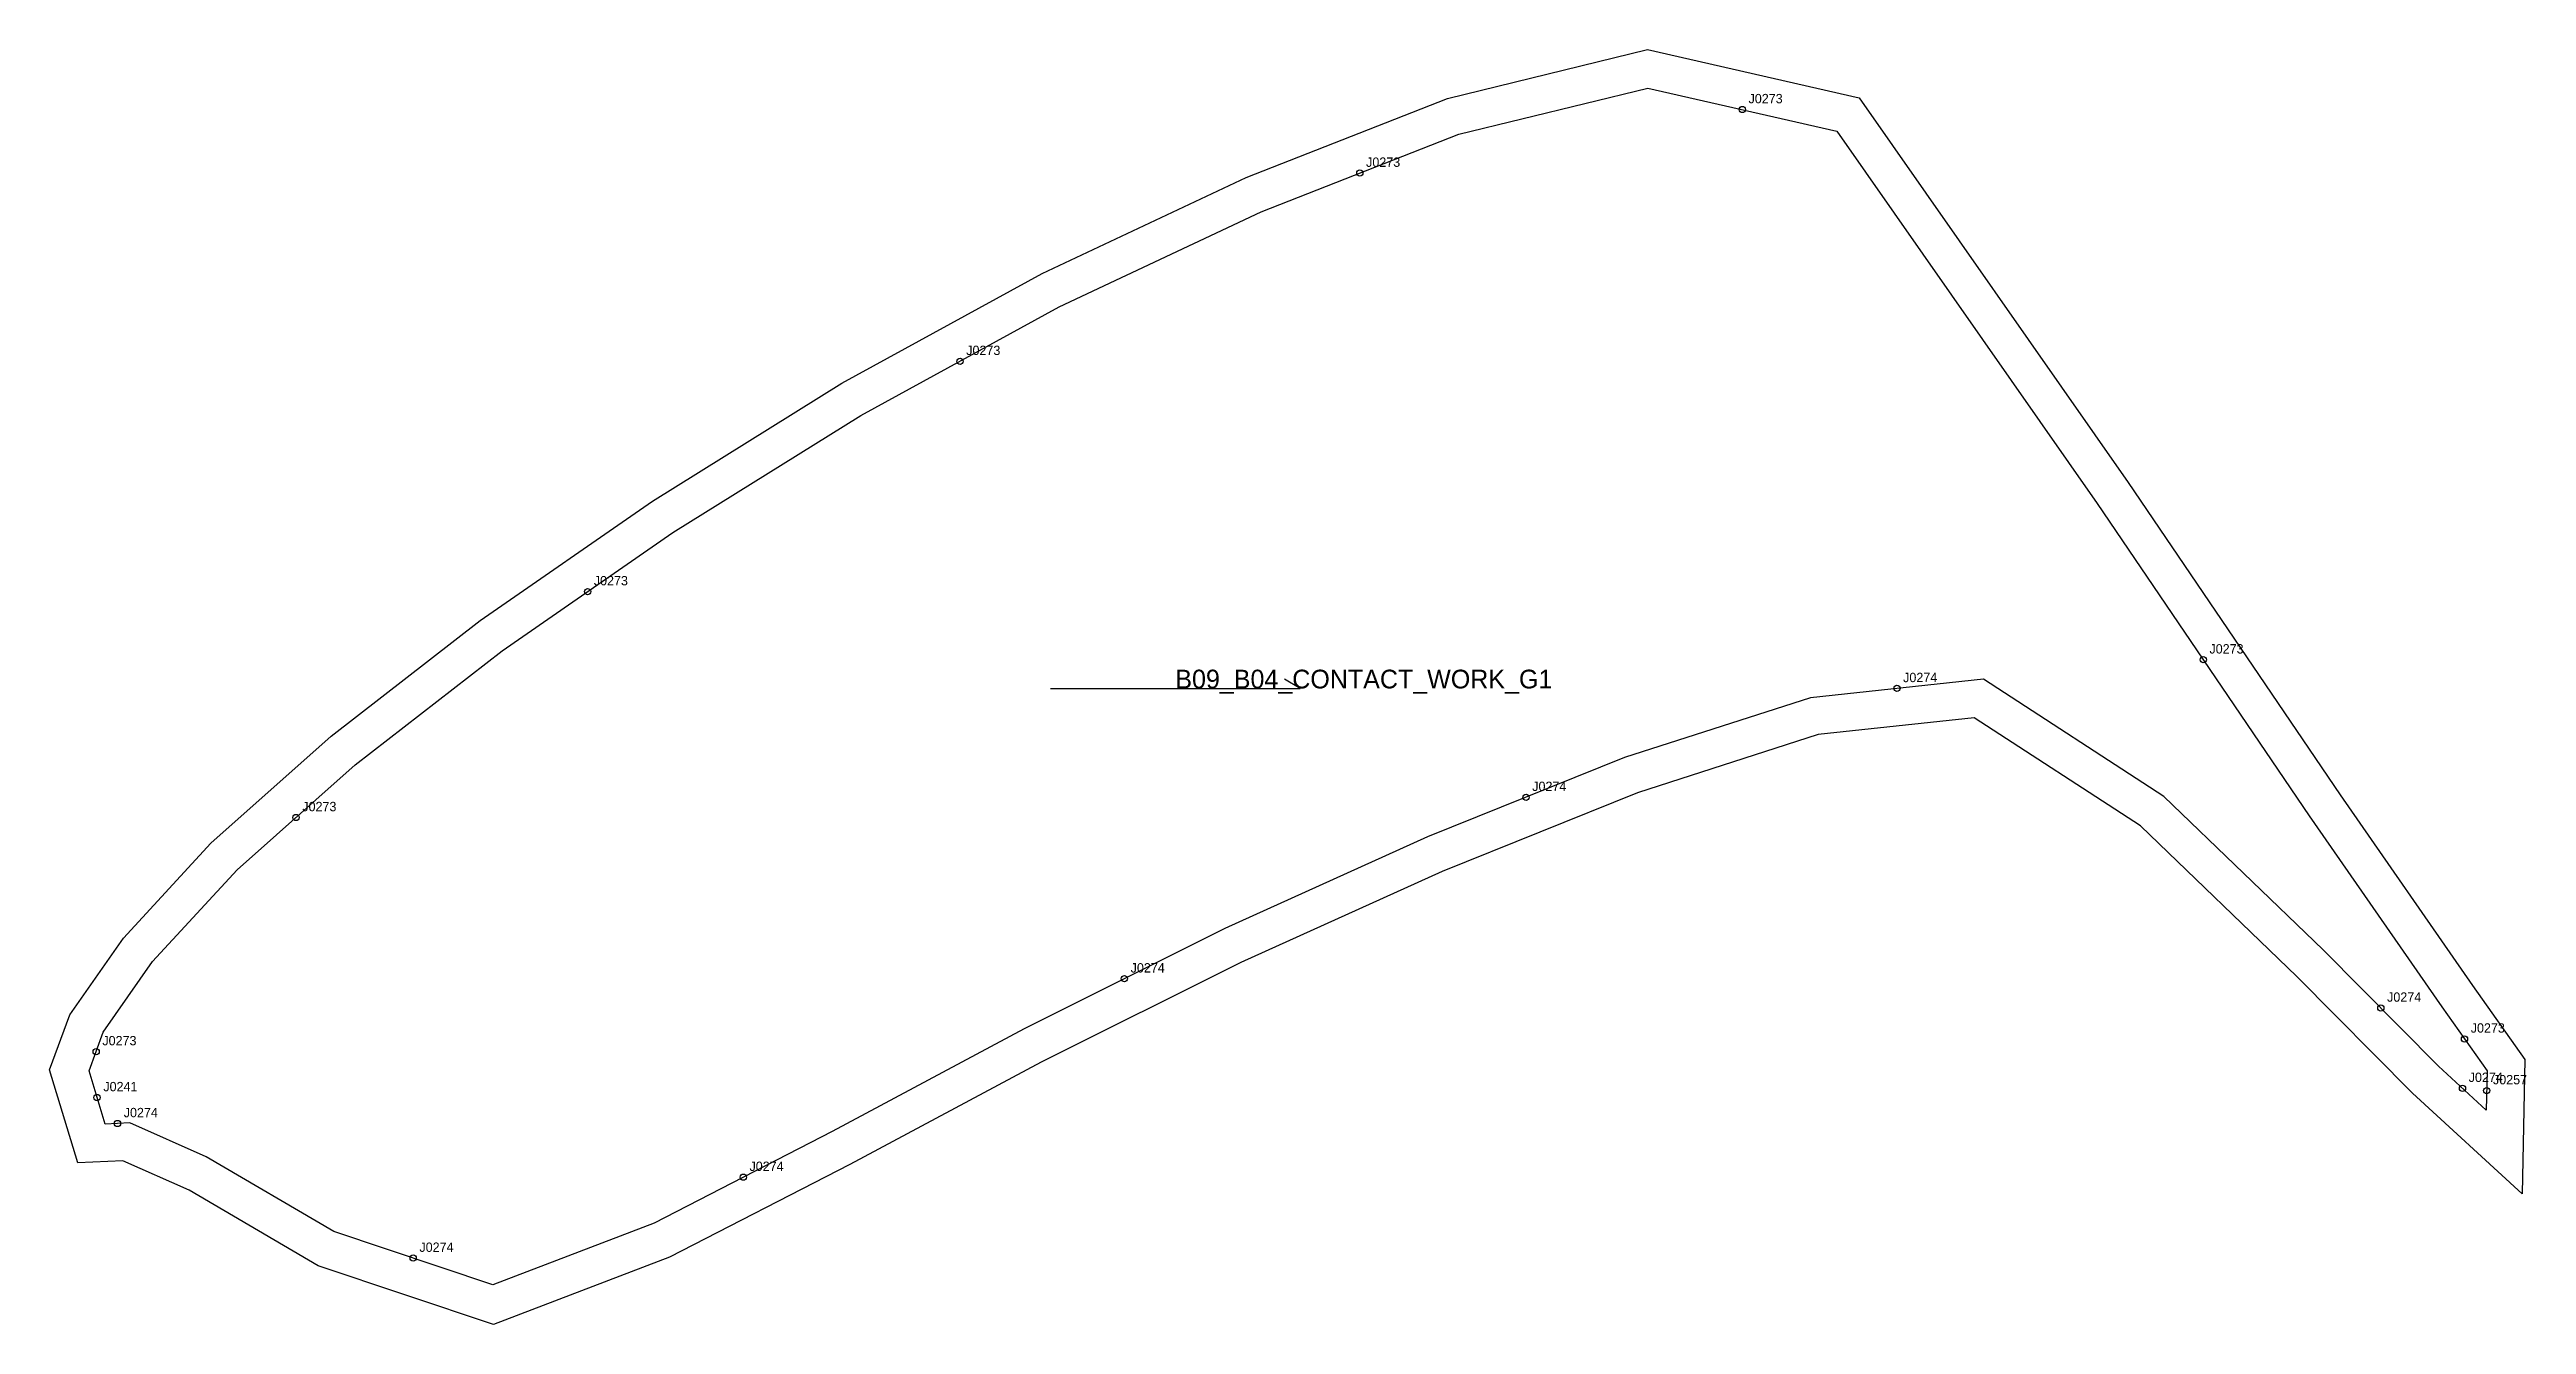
# Model space of a CAD drawing. Header units: millimetres. Extents: x -13 to 781, y -81 to 327.
import ezdxf

# ---------------------------------------------------------------- set-up
doc = ezdxf.new("R2010")
doc.units = ezdxf.units.MM
for name, color, linetype in [('CUT', 1, 'Continuous'), ('GRAIN', 3, 'Continuous'), ('LABEL', 7, 'Continuous'), ('NOTCH', 2, 'Continuous'), ('SEW', 5, 'Continuous')]:
    doc.layers.add(name, color=color, linetype=linetype)

msp = doc.modelspace()

# ---------------------------------------------------------------- linework, layer by layer
at = {"layer": 'CUT'}
msp.add_lwpolyline([(-12.65, 0.36), (-6.16, 18.02), (11, 42.59), (39.04, 72.98), (77.59, 107.3), (125.34, 144.33), (180.55, 182.67), (241.32, 220.41), (305.51, 255.58), (370.88, 286.39), (435.36, 311.67), (499.47, 327.38), (567.38, 311.91), (653.54, 188.65), (721.46, 88.52), (763.91, 27.43), (780.7, 3.7), (779.79, -39.44), (744.72, -7.13), (707.61, 30.29), (657.49, 78.52), (604.18, 113.19), (554.22, 107.84), (496.26, 89.17), (433.65, 63.97), (369.15, 34.8), (305.22, 2.8), (243.8, -29.99), (186.05, -59.73), (129.65, -81.26), (73.43, -62.44), (32.05, -38.23), (10.81, -28.77), (-3.58, -29.48), (-12.65, 0.36)], close=True, dxfattribs=at)
at = {"layer": 'GRAIN'}
for p, q in [((308.17, 122.61), (388.17, 122.61)), ((388.17, 122.61), (383.17, 125.61))]:
    msp.add_line(p, q, dxfattribs=at)
at = {"layer": 'NOTCH'}
for centre in [(529.89, 308.15), (407.31, 287.78), (279.16, 227.46), (159.79, 153.64), (677.61, 131.79), (579.43, 122.61), (460.56, 87.73), (66.36, 81.24), (331.85, 29.55), (734.54, 20.18), (761.35, 10.27), (2.28, 6.21), (2.59, -8.52), (760.7, -5.54), (768.48, -6.29), (9.13, -16.84), (209.69, -34.06), (103.9, -59.99)]:
    msp.add_circle(centre, 1, dxfattribs=at)
at = {"layer": 'SEW'}
msp.add_lwpolyline([(0, 0), (4.57, 12.43), (20.37, 35.05), (47.46, 64.41), (85.27, 98.07), (132.44, 134.65), (187.14, 172.63), (247.37, 210.04), (310.96, 244.88), (375.63, 275.36), (438.99, 300.21), (499.58, 315.05), (560.2, 301.24), (643.66, 181.85), (711.57, 81.73), (754.09, 20.54), (768.62, 0), (768.35, -12.59), (753.05, 1.51), (716.03, 38.84), (664.99, 87.96), (607.14, 125.58), (551.72, 119.64), (492.17, 100.46), (428.94, 75), (363.99, 45.63), (299.71, 13.46), (238.23, -19.37), (181.15, -48.76), (129.39, -68.52), (78.42, -51.45), (37.54, -27.54), (13.07, -16.64), (5.18, -17.04)], close=True, dxfattribs=at)

# ---------------------------------------------------------------- texts
at = {"layer": 'LABEL'}
for s, height, p in [('J0273', 3, (531.89, 310.15)), ('J0273', 3, (409.31, 289.78)), ('J0273', 3, (281.16, 229.46)), ('J0273', 3, (161.79, 155.64)), ('J0273', 3, (679.61, 133.79)), ('B09_B04_CONTACT_WORK_G1', 6, (348.17, 122.61)), ('J0274', 3, (581.43, 124.61)), ('J0274', 3, (462.56, 89.73)), ('J0273', 3, (68.36, 83.24)), ('J0274', 3, (333.85, 31.55)), ('J0274', 3, (736.54, 22.18)), ('J0273', 3, (4.28, 8.21)), ('J0273', 3, (763.35, 12.27)), ('J0241', 3, (4.59, -6.52)), ('J0274', 3, (762.7, -3.54)), ('J0257', 3, (770.48, -4.29)), ('J0274', 3, (11.13, -14.84)), ('J0274', 3, (211.69, -32.06)), ('J0274', 3, (105.9, -57.99))]:
    msp.add_text(s, height=height, dxfattribs=at).set_placement(p)

doc.saveas('drawing.dxf')
